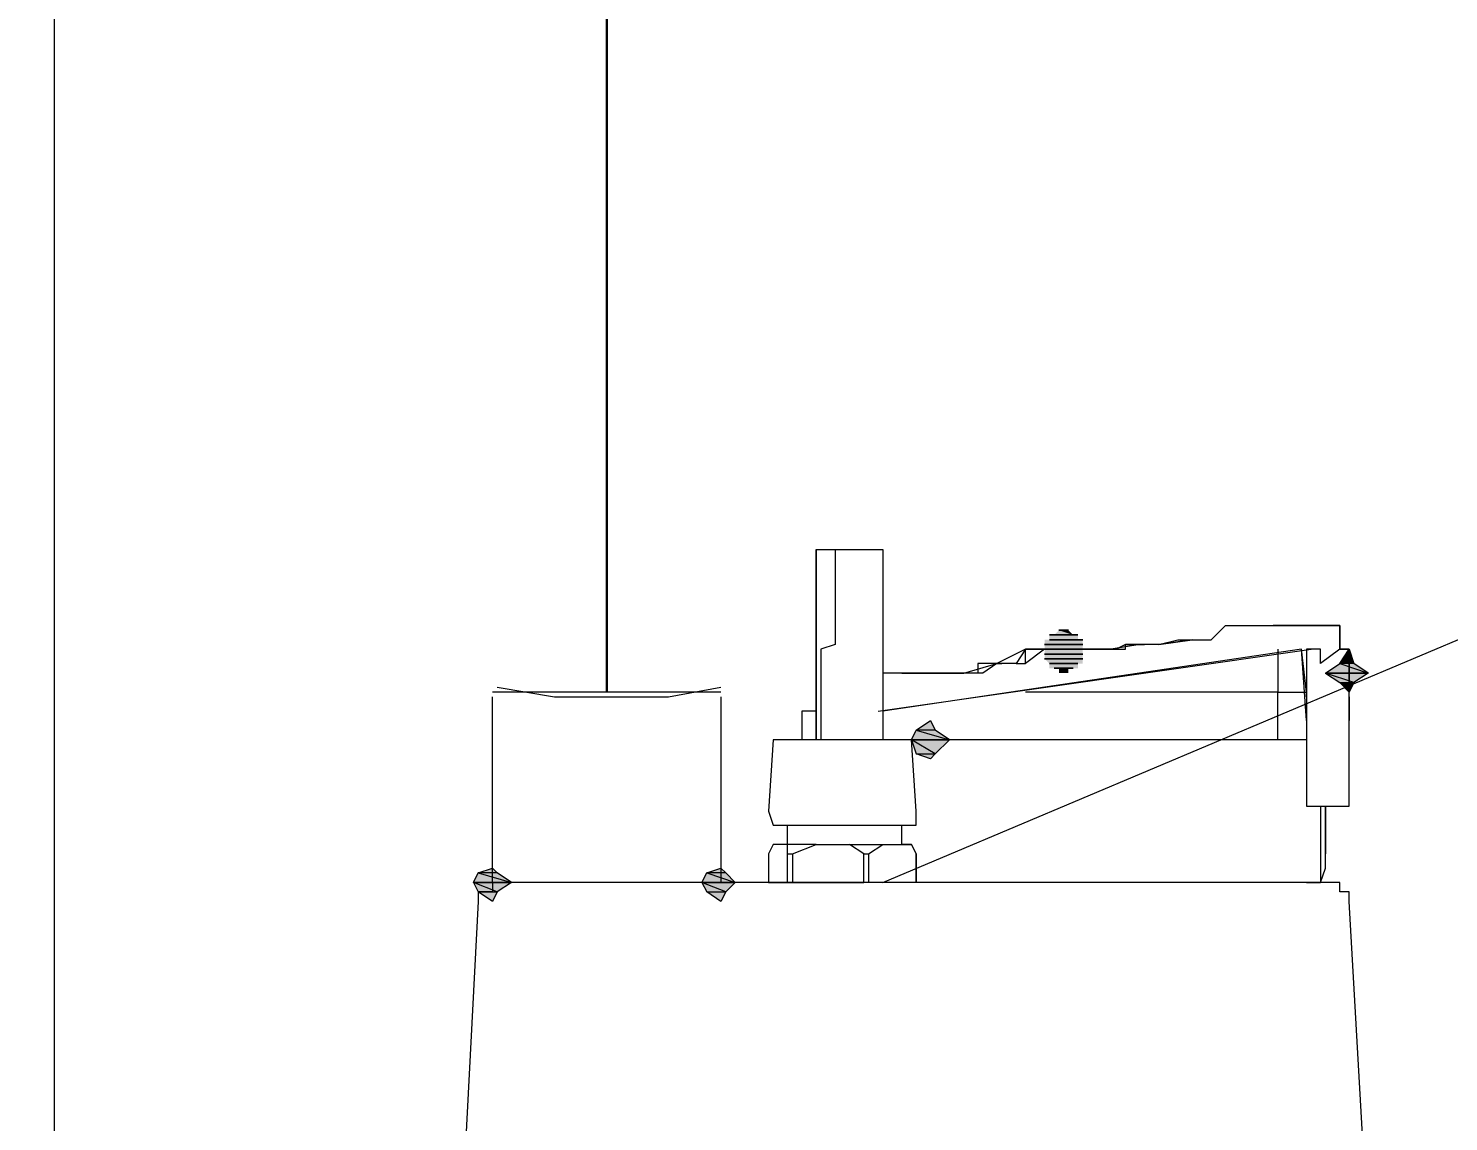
# Model space of a CAD drawing. Header units: millimetres. Extents: x -10178924 to 11692288, y -947381 to 58396.
# Drawn here: x -148126.4 to -147713.7, y -99788.1 to -99470.3 of the extents above; entities that cross this region are included whole.
import ezdxf
from ezdxf import colors
from ezdxf.entities.mleader import LeaderData, LeaderLine
from ezdxf.math import Vec2, Vec3

# ---------------------------------------------------------------- set-up
doc = ezdxf.new("R2010")
doc.units = ezdxf.units.MM
doc.layers.add('_надписи канализация', color=7, linetype='Continuous')
doc.layers.add('PDF _0', color=7, linetype='Continuous', lineweight=9)
doc.layers.add('К1н', color=42, linetype='Continuous', lineweight=30)
doc.styles.add('ISOCPEUR', font='isocpeui.ttf', dxfattribs={"width": 0.9})

# ---------------------------------------------------------------- blocks, each defined once
blk = doc.blocks.new('_None')

msp = doc.modelspace()

# ---------------------------------------------------------------- linework, layer by layer
at = {"layer": 'PDF _0', "lineweight": 0}
for points in [[(-148118.78, -99322.99), (-147269.58, -99322.99), (-147269.58, -100105.8), (-148118.78, -100105.8)], [(-147763.34, -99643.85), (-147764.72, -99643.85), (-147763.34, -99643.85), (-147759.19, -99643.85), (-147756.42, -99643.85), (-147759.19, -99643.85)], [(-147745.36, -99648), (-147745.36, -99643.85), (-147749.51, -99643.85), (-147750.89, -99643.85), (-147749.51, -99643.85), (-147745.36, -99643.85), (-147745.36, -99648), (-147745.36, -99649.39), (-147745.36, -99650.77), (-147742.59, -99650.77), (-147745.36, -99650.77), (-147745.36, -99649.39)], [(-147821.42, -99650.77), (-147811.74, -99650.77), (-147815.89, -99650.77), (-147817.28, -99650.77)], [(-147797.91, -99649.39), (-147788.23, -99648), (-147797.91, -99649.39), (-147792.38, -99648), (-147789.61, -99648), (-147788.23, -99648)], [(-147742.59, -99650.77), (-147741.21, -99654.92), (-147745.36, -99654.92)], [(-147742.59, -99654.92), (-147742.59, -99650.77), (-147742.59, -99654.92), (-147742.59, -99657.68)], [(-147745.36, -99654.92), (-147737.06, -99657.68), (-147749.51, -99657.68)], [(-147741.21, -99654.92), (-147745.36, -99654.92), (-147737.06, -99657.68)], [(-147869.83, -99657.68), (-147868.45, -99657.68), (-147864.3, -99657.68), (-147868.45, -99657.68)], [(-147749.51, -99657.68), (-147745.36, -99660.45), (-147741.21, -99660.45)], [(-147749.51, -99657.68), (-147737.06, -99657.68), (-147741.21, -99660.45)], [(-147745.36, -99660.45), (-147741.21, -99660.45), (-147742.59, -99663.22)], [(-147864.3, -99671.52), (-147862.92, -99674.28), (-147868.45, -99674.28)], [(-147868.45, -99674.28), (-147858.77, -99677.05), (-147869.83, -99677.05)], [(-147862.92, -99674.28), (-147868.45, -99674.28), (-147858.77, -99677.05)], [(-147868.45, -99701.94), (-147868.45, -99697.79), (-147869.83, -99677.05), (-147872.6, -99677.05), (-147905.79, -99677.05), (-147909.94, -99677.05), (-147911.32, -99697.79), (-147909.94, -99701.94), (-147897.49, -99701.94)], [(-147869.83, -99677.05), (-147868.45, -99681.2), (-147862.92, -99681.2)], [(-147869.83, -99677.05), (-147858.77, -99677.05), (-147862.92, -99681.2)], [(-147868.45, -99681.2), (-147862.92, -99681.2), (-147864.3, -99682.58)], [(-147995.69, -99715.77), (-147986.01, -99718.54), (-147997.07, -99718.54)], [(-147991.54, -99714.39), (-147990.16, -99715.77), (-147995.69, -99715.77)], [(-147990.16, -99715.77), (-147995.69, -99715.77), (-147986.01, -99718.54)], [(-147929.3, -99715.77), (-147921, -99718.54), (-147930.69, -99718.54)], [(-147925.15, -99714.39), (-147923.77, -99715.77), (-147929.3, -99715.77)], [(-147923.77, -99715.77), (-147929.3, -99715.77), (-147921, -99718.54)], [(-147997.07, -99718.54), (-147995.69, -99721.31), (-147990.16, -99721.31)], [(-147997.07, -99718.54), (-147986.01, -99718.54), (-147990.16, -99721.31)], [(-147995.69, -99721.31), (-147990.16, -99721.31), (-147991.54, -99724.07)], [(-147930.69, -99718.54), (-147929.3, -99721.31), (-147923.77, -99721.31)], [(-147930.69, -99718.54), (-147921, -99718.54), (-147923.77, -99721.31)], [(-147929.3, -99721.31), (-147923.77, -99721.31), (-147925.15, -99724.07)]]:
    msp.add_lwpolyline(points, close=True, dxfattribs=at)
for points in [[(-147897.49, -99621.73), (-147897.49, -99630.02), (-147897.49, -99635.56), (-147897.49, -99641.09), (-147897.49, -99649.39), (-147897.49, -99650.77), (-147897.49, -99657.68), (-147897.49, -99663.22), (-147897.49, -99671.52), (-147897.49, -99677.05), (-147897.49, -99621.73), (-147878.13, -99621.73), (-147878.13, -99677.05)], [(-147891.96, -99621.73), (-147891.96, -99627.26), (-147891.96, -99634.17), (-147891.96, -99636.94), (-147891.96, -99643.85), (-147891.96, -99649.39), (-147896.11, -99650.77), (-147896.11, -99657.68), (-147896.11, -99663.22), (-147896.11, -99671.52), (-147896.11, -99677.05)], [(-147821.42, -99646.62), (-147829.72, -99646.62), (-147821.42, -99646.62)], [(-147822.81, -99646.62), (-147828.34, -99646.62), (-147822.81, -99646.62)], [(-147821.42, -99646.62), (-147828.34, -99646.62), (-147821.42, -99646.62)], [(-147824.19, -99645.24), (-147826.96, -99645.24), (-147824.19, -99645.24)], [(-147824.19, -99645.24), (-147826.96, -99645.24), (-147824.19, -99645.24)], [(-147788.23, -99648), (-147782.7, -99648), (-147778.55, -99643.85), (-147770.25, -99643.85), (-147764.72, -99643.85)], [(-147756.42, -99643.85), (-147755.04, -99643.85), (-147756.42, -99643.85), (-147755.04, -99643.85)], [(-147750.89, -99643.85), (-147755.04, -99643.85), (-147750.89, -99643.85)], [(-147879.51, -99668.75), (-147753.65, -99650.77)], [(-147763.34, -99677.05), (-147763.34, -99674.28), (-147763.34, -99671.52), (-147763.34, -99668.75), (-147763.34, -99664.6), (-147763.34, -99663.22), (-147759.19, -99663.22), (-147756.42, -99663.22), (-147755.04, -99663.22), (-147756.42, -99650.77), (-147878.13, -99668.75)], [(-147825.57, -99650.77), (-147829.72, -99650.77), (-147831.11, -99650.77), (-147836.64, -99654.92), (-147836.64, -99650.77), (-147829.72, -99650.77), (-147831.11, -99650.77), (-147836.64, -99650.77), (-147839.4, -99654.92), (-147836.64, -99654.92), (-147836.64, -99650.77), (-147844.94, -99654.92), (-147849.09, -99657.68), (-147850.47, -99657.68), (-147854.62, -99657.68), (-147857.38, -99657.68), (-147858.77, -99657.68), (-147862.92, -99657.68), (-147858.77, -99657.68)], [(-147763.34, -99650.77), (-147763.34, -99663.22), (-147764.72, -99663.22), (-147768.87, -99663.22), (-147770.25, -99663.22), (-147774.4, -99663.22), (-147777.17, -99663.22), (-147778.55, -99663.22), (-147782.7, -99663.22), (-147784.08, -99663.22), (-147788.23, -99663.22), (-147789.61, -99663.22), (-147792.38, -99663.22), (-147796.53, -99663.22), (-147797.91, -99663.22), (-147802.06, -99663.22), (-147803.44, -99663.22), (-147807.59, -99663.22), (-147810.36, -99663.22), (-147811.74, -99663.22), (-147815.89, -99663.22), (-147817.28, -99663.22), (-147824.19, -99663.22), (-147825.57, -99663.22), (-147829.72, -99663.22), (-147831.11, -99663.22), (-147836.64, -99663.22)], [(-147820.04, -99649.39), (-147831.11, -99649.39), (-147820.04, -99649.39)], [(-147820.04, -99650.77), (-147831.11, -99650.77), (-147820.04, -99650.77)], [(-147820.04, -99650.77), (-147831.11, -99650.77), (-147820.04, -99650.77)], [(-147820.04, -99648), (-147829.72, -99648), (-147820.04, -99648)], [(-147825.57, -99650.77), (-147821.42, -99650.77), (-147825.57, -99650.77)], [(-147803.44, -99649.39), (-147807.59, -99649.39), (-147810.36, -99650.77), (-147811.74, -99650.77), (-147810.36, -99650.77), (-147807.59, -99650.77), (-147807.59, -99649.39), (-147803.44, -99649.39), (-147802.06, -99649.39), (-147803.44, -99649.39), (-147811.74, -99650.77), (-147815.89, -99650.77), (-147817.28, -99650.77)], [(-147797.91, -99649.39), (-147802.06, -99649.39)], [(-147755.04, -99671.52), (-147756.42, -99650.77)], [(-147742.59, -99664.6), (-147742.59, -99663.22), (-147742.59, -99660.45), (-147742.59, -99657.68), (-147742.59, -99660.45), (-147742.59, -99650.77), (-147745.36, -99650.77), (-147750.89, -99654.92), (-147750.89, -99650.77), (-147755.04, -99650.77), (-147755.04, -99671.52), (-147755.04, -99696.41), (-147745.36, -99696.41), (-147742.59, -99696.41), (-147742.59, -99690.88), (-147742.59, -99683.96), (-147742.59, -99677.05), (-147742.59, -99671.52), (-147742.59, -99668.75), (-147742.59, -99664.6), (-147742.59, -99671.52)], [(-147854.62, -99657.68), (-147844.94, -99654.92), (-147849.09, -99654.92), (-147850.47, -99654.92), (-147850.47, -99657.68)], [(-147839.4, -99654.92), (-147843.55, -99654.92), (-147844.94, -99654.92), (-147843.55, -99654.92)], [(-147820.04, -99652.15), (-147831.11, -99652.15), (-147820.04, -99652.15)], [(-147820.04, -99653.54), (-147831.11, -99653.54), (-147820.04, -99653.54)], [(-147820.04, -99653.54), (-147831.11, -99653.54), (-147820.04, -99653.54)], [(-147821.42, -99654.92), (-147829.72, -99654.92), (-147821.42, -99654.92)], [(-147869.83, -99657.68), (-147872.6, -99657.68), (-147878.13, -99657.68)], [(-147872.6, -99657.68), (-147862.92, -99657.68), (-147864.3, -99657.68), (-147862.92, -99657.68), (-147854.62, -99657.68), (-147857.38, -99657.68)], [(-147822.81, -99656.3), (-147828.34, -99656.3), (-147822.81, -99656.3)], [(-147925.15, -99663.22), (-147991.54, -99663.22)], [(-147990.16, -99661.83), (-147973.56, -99664.6), (-147956.96, -99664.6), (-147940.37, -99664.6), (-147925.15, -99661.83)], [(-147755.04, -99664.6), (-147755.04, -99663.22), (-147755.04, -99660.45)], [(-147925.15, -99664.6), (-147925.15, -99718.54), (-147991.54, -99718.54), (-147991.54, -99664.6)], [(-147897.49, -99668.75), (-147901.64, -99668.75), (-147901.64, -99671.52), (-147901.64, -99677.05)], [(-147755.04, -99677.05), (-147756.42, -99677.05), (-147759.19, -99677.05), (-147763.34, -99677.05), (-147764.72, -99677.05), (-147768.87, -99677.05), (-147770.25, -99677.05), (-147774.4, -99677.05), (-147777.17, -99677.05), (-147778.55, -99677.05), (-147782.7, -99677.05), (-147784.08, -99677.05), (-147788.23, -99677.05), (-147789.61, -99677.05), (-147792.38, -99677.05), (-147796.53, -99677.05), (-147797.91, -99677.05), (-147802.06, -99677.05), (-147803.44, -99677.05), (-147807.59, -99677.05), (-147810.36, -99677.05), (-147811.74, -99677.05), (-147815.89, -99677.05), (-147817.28, -99677.05), (-147824.19, -99677.05), (-147825.57, -99677.05), (-147829.72, -99677.05), (-147831.11, -99677.05), (-147836.64, -99677.05), (-147839.4, -99677.05), (-147843.55, -99677.05), (-147844.94, -99677.05), (-147850.47, -99677.05), (-147854.62, -99677.05), (-147857.38, -99677.05), (-147858.77, -99677.05), (-147864.3, -99677.05), (-147868.45, -99677.05), (-147869.83, -99677.05)], [(-147858.77, -99677.05), (-147862.92, -99677.05)], [(-147782.7, -99677.05), (-147784.08, -99677.05), (-147788.23, -99677.05)], [(-147750.89, -99696.41), (-147750.89, -99714.39), (-147750.89, -99718.54), (-147755.04, -99718.54), (-147764.72, -99718.54)], [(-147755.04, -99718.54), (-147750.89, -99718.54), (-147749.51, -99714.39), (-147749.51, -99696.41), (-147749.51, -99710.24)], [(-147905.79, -99710.24), (-147905.79, -99707.47), (-147905.79, -99701.94)], [(-147897.49, -99707.47), (-147869.83, -99707.47), (-147868.45, -99710.24), (-147868.45, -99718.54), (-147868.45, -99710.24), (-147869.83, -99707.47), (-147872.6, -99707.47), (-147872.6, -99701.94)], [(-147897.49, -99718.54), (-147904.41, -99718.54), (-147905.79, -99718.54), (-147905.79, -99710.24), (-147904.41, -99710.24), (-147897.49, -99707.47), (-147909.94, -99707.47), (-147911.32, -99710.24), (-147911.32, -99718.54), (-147909.94, -99718.54), (-147883.66, -99718.54), (-147883.66, -99710.24), (-147882.28, -99710.24), (-147878.13, -99707.47)], [(-147883.66, -99710.24), (-147887.81, -99707.47)], [(-147904.41, -99710.24), (-147904.41, -99718.54)], [(-147882.28, -99710.24), (-147882.28, -99718.54)], [(-147725.99, -100015.9), (-147742.59, -99724.07), (-147742.59, -99721.31), (-147745.36, -99721.31), (-147745.36, -99718.54), (-147991.54, -99718.54), (-147991.54, -99721.31), (-147995.69, -99721.31), (-147995.69, -99724.07), (-148010.9, -100015.9)], [(-147868.45, -99718.54), (-147869.83, -99718.54), (-147891.96, -99718.54)], [(-147878.13, -99718.54), (-147882.28, -99718.54), (-147883.66, -99718.54), (-147887.81, -99718.54)]]:
    msp.add_lwpolyline(points, dxfattribs=at)
at = {"layer": 'PDF _0', "transparency": 33554559}
for points in [[(-147828.34, -99646.62), (-147821.42, -99646.62), (-147829.72, -99646.62)], [(-147829.72, -99646.62), (-147821.42, -99646.62), (-147821.42, -99646.62)], [(-147821.42, -99646.62), (-147829.72, -99646.62), (-147821.42, -99648)], [(-147829.72, -99646.62), (-147821.42, -99648), (-147829.72, -99648)], [(-147826.96, -99645.24), (-147822.81, -99646.62), (-147828.34, -99646.62)], [(-147828.34, -99646.62), (-147822.81, -99646.62), (-147822.81, -99646.62)], [(-147821.42, -99646.62), (-147821.42, -99646.62), (-147828.34, -99646.62)], [(-147821.42, -99646.62), (-147828.34, -99646.62), (-147822.81, -99646.62)], [(-147825.57, -99645.24), (-147824.19, -99645.24), (-147826.96, -99645.24)], [(-147826.96, -99645.24), (-147824.19, -99645.24), (-147824.19, -99645.24)], [(-147824.19, -99645.24), (-147824.19, -99645.24), (-147826.96, -99645.24)], [(-147824.19, -99645.24), (-147826.96, -99645.24), (-147822.81, -99646.62)], [(-147829.72, -99648), (-147820.04, -99648), (-147831.11, -99648)], [(-147820.04, -99648), (-147831.11, -99648), (-147820.04, -99649.39)], [(-147831.11, -99648), (-147820.04, -99649.39), (-147831.11, -99649.39)], [(-147831.11, -99649.39), (-147820.04, -99649.39), (-147820.04, -99649.39)], [(-147820.04, -99649.39), (-147831.11, -99649.39), (-147820.04, -99650.77)], [(-147831.11, -99649.39), (-147820.04, -99650.77), (-147831.11, -99650.77)], [(-147831.11, -99650.77), (-147820.04, -99650.77), (-147820.04, -99650.77)], [(-147820.04, -99650.77), (-147820.04, -99650.77), (-147831.11, -99650.77)], [(-147820.04, -99650.77), (-147831.11, -99650.77), (-147820.04, -99652.15)], [(-147831.11, -99650.77), (-147820.04, -99652.15), (-147831.11, -99652.15)], [(-147820.04, -99648), (-147820.04, -99648), (-147829.72, -99648)], [(-147820.04, -99648), (-147829.72, -99648), (-147821.42, -99648)], [(-147742.59, -99650.77), (-147741.21, -99654.92), (-147745.36, -99654.92)], [(-147831.11, -99652.15), (-147820.04, -99652.15), (-147820.04, -99652.15)], [(-147820.04, -99652.15), (-147831.11, -99652.15), (-147820.04, -99653.54)], [(-147831.11, -99652.15), (-147820.04, -99653.54), (-147831.11, -99653.54)], [(-147831.11, -99653.54), (-147820.04, -99653.54), (-147820.04, -99653.54)], [(-147820.04, -99653.54), (-147820.04, -99653.54), (-147831.11, -99653.54)], [(-147820.04, -99653.54), (-147831.11, -99653.54), (-147820.04, -99654.92)], [(-147831.11, -99653.54), (-147820.04, -99654.92), (-147829.72, -99654.92)], [(-147829.72, -99654.92), (-147821.42, -99654.92), (-147821.42, -99654.92)], [(-147821.42, -99654.92), (-147821.42, -99654.92), (-147829.72, -99654.92)], [(-147821.42, -99654.92), (-147829.72, -99654.92), (-147820.04, -99654.92)], [(-147821.42, -99654.92), (-147829.72, -99654.92), (-147821.42, -99656.3)], [(-147829.72, -99654.92), (-147821.42, -99656.3), (-147829.72, -99656.3)], [(-147745.36, -99654.92), (-147737.06, -99657.68), (-147749.51, -99657.68)], [(-147741.21, -99654.92), (-147745.36, -99654.92), (-147737.06, -99657.68)], [(-147821.42, -99656.3), (-147829.72, -99656.3), (-147828.34, -99656.3)], [(-147829.72, -99656.3), (-147821.42, -99656.3), (-147821.42, -99656.3)], [(-147828.34, -99656.3), (-147822.81, -99656.3), (-147822.81, -99656.3)], [(-147822.81, -99656.3), (-147822.81, -99656.3), (-147828.34, -99656.3)], [(-147822.81, -99656.3), (-147828.34, -99656.3), (-147821.42, -99656.3)], [(-147822.81, -99656.3), (-147828.34, -99656.3), (-147824.19, -99656.3)], [(-147828.34, -99656.3), (-147824.19, -99656.3), (-147826.96, -99656.3)], [(-147824.19, -99656.3), (-147826.96, -99656.3), (-147824.19, -99657.68)], [(-147826.96, -99656.3), (-147824.19, -99657.68), (-147826.96, -99657.68)], [(-147824.19, -99657.68), (-147826.96, -99657.68), (-147825.57, -99657.68)], [(-147826.96, -99657.68), (-147824.19, -99657.68), (-147824.19, -99657.68)], [(-147824.19, -99657.68), (-147824.19, -99657.68), (-147826.96, -99657.68)], [(-147749.51, -99657.68), (-147741.21, -99660.45), (-147745.36, -99660.45)], [(-147749.51, -99657.68), (-147737.06, -99657.68), (-147741.21, -99660.45)], [(-147741.21, -99660.45), (-147745.36, -99660.45), (-147742.59, -99663.22)], [(-147864.3, -99671.52), (-147862.92, -99674.28), (-147868.45, -99674.28)], [(-147868.45, -99674.28), (-147858.77, -99677.05), (-147869.83, -99677.05)], [(-147862.92, -99674.28), (-147868.45, -99674.28), (-147858.77, -99677.05)], [(-147869.83, -99677.05), (-147862.92, -99681.2), (-147868.45, -99681.2)], [(-147869.83, -99677.05), (-147858.77, -99677.05), (-147862.92, -99681.2)], [(-147862.92, -99681.2), (-147868.45, -99681.2), (-147864.3, -99682.58)], [(-147995.69, -99715.77), (-147986.01, -99718.54), (-147997.07, -99718.54)], [(-147991.54, -99714.39), (-147990.16, -99715.77), (-147995.69, -99715.77)], [(-147990.16, -99715.77), (-147995.69, -99715.77), (-147986.01, -99718.54)], [(-147929.3, -99715.77), (-147921, -99718.54), (-147930.69, -99718.54)], [(-147925.15, -99714.39), (-147923.77, -99715.77), (-147929.3, -99715.77)], [(-147923.77, -99715.77), (-147929.3, -99715.77), (-147921, -99718.54)], [(-147997.07, -99718.54), (-147990.16, -99721.31), (-147995.69, -99721.31)], [(-147997.07, -99718.54), (-147986.01, -99718.54), (-147990.16, -99721.31)], [(-147990.16, -99721.31), (-147995.69, -99721.31), (-147991.54, -99724.07)], [(-147930.69, -99718.54), (-147923.77, -99721.31), (-147929.3, -99721.31)], [(-147930.69, -99718.54), (-147921, -99718.54), (-147923.77, -99721.31)], [(-147923.77, -99721.31), (-147929.3, -99721.31), (-147925.15, -99724.07)]]:
    msp.add_solid(points, dxfattribs=at)
at = {"layer": 'К1н'}
msp.add_lwpolyline([(-147958.35, -99663.22), (-147958.35, -99450.23)], dxfattribs=at)

# ---------------------------------------------------------------- leaders
at = {"layer": '_надписи канализация', "lineweight": -2}
ml = msp.add_multileader_mtext('Standard', dxfattribs=at)
ml.set_content('\\A1;Приямок{\\Fisocp3|c204; }800{\\fArial|b0|i0|c204|p34;х}800х800(h)\\P{\\fArial|b0|i0|c204|p34;с\\Fisocp3|c204; }насосом дренажным {\\A0;\\H0.91667x;ГНОМ 10-10Г\\A1;\\H1.09091x; \\PN=1,1 кВт \\P (1 раб)\\Fisocp3|c204; \\fISOCPEUR|b0|i0|c204|p34;(закрыть рифленым железом)}', color=256, style='ISOCPEUR')
ml.set_leader_properties(lineweight=13)
ml.set_arrow_properties(name='NONE')
ml.build(insert=Vec2(0, 0))
ml.multileader.update_dxf_attribs({"text_left_attachment_type": 6, "text_right_attachment_type": 6, "dogleg_length": 100, "arrow_head_size": 300, "scale": 100})
ctx = ml.context
ctx.base_point, ctx.scale, ctx.char_height, ctx.arrow_head_size, ctx.landing_gap_size, ctx.plane_origin = Vec3(-145362, -98698.12), 100, 250, 300, 0.09, Vec3(-144983.39, -96462.3)
ctx.left_attachment, ctx.right_attachment, ctx.text_align_type = 6, 6, 1
notes = []
notes.append((ctx, [(0, (1, 1, 0), (-145462, -98698.12), (1, 0), 100, [(1, [(-147878.13, -99718.54)], 0, [])])]))
ctx.mtext.insert, ctx.mtext.width, ctx.mtext.alignment, ctx.mtext.flow_direction = Vec3(-142684.57, -98373.12), 5926.3258, 2, 5
for ctx, leaders in notes:
    for number, flags, end, landing, length, lines in leaders:
        leader = LeaderData()
        leader.index, (leader.has_last_leader_line, leader.has_dogleg_vector, leader.attachment_direction) = number, flags
        leader.last_leader_point, leader.dogleg_vector, leader.dogleg_length = Vec3(end), Vec3(landing), length
        for number, points, colour, breaks in lines:
            line = LeaderLine()
            line.index, line.vertices, line.color, line.breaks = number, Vec3.list(points), colors.encode_raw_color(colour), breaks
            leader.lines.append(line)
        ctx.leaders.append(leader)

doc.saveas('drawing.dxf')
